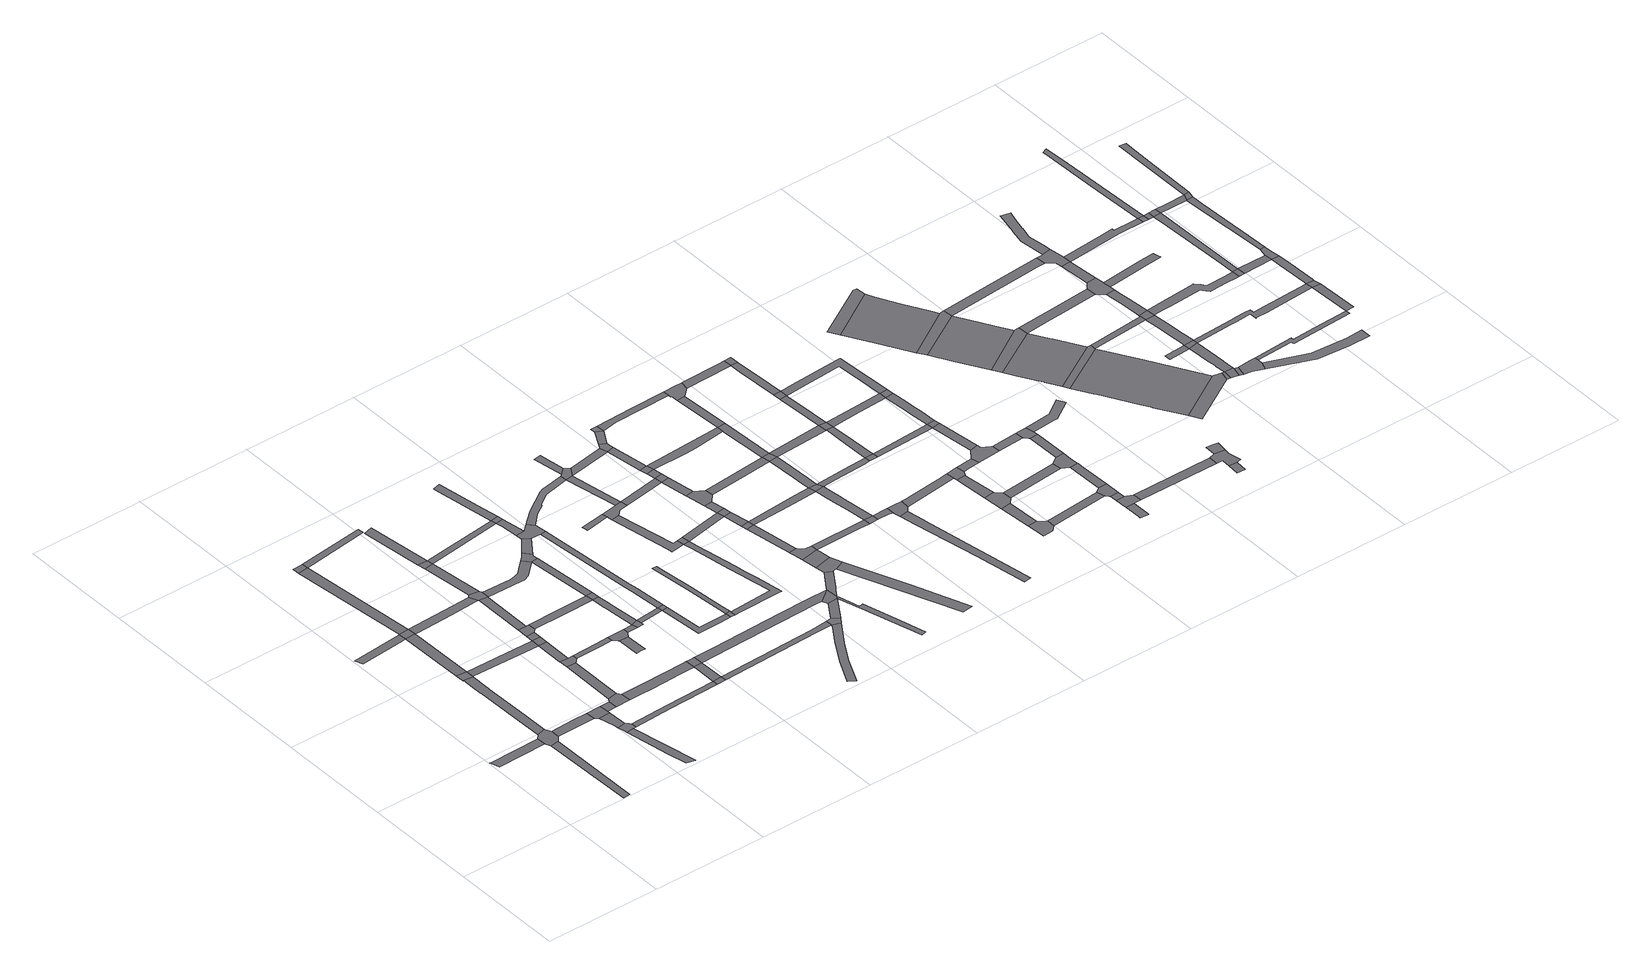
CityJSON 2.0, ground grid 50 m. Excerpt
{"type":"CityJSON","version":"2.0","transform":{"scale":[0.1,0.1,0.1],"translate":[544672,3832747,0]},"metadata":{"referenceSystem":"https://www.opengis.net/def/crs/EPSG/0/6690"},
"CityObjects":{
"road1":{"type":"Road","attributes":{"RoadStructureAttribute.sectionType":"1"},"geometry":[{"type":"MultiSurface","lod":"1","boundaries":[[[0,1,2,3,4]]]}]},
"road2":{"type":"Road","attributes":{"RoadStructureAttribute.sectionType":"1"},"geometry":[{"type":"MultiSurface","lod":"1","boundaries":[[[5,6,7,8]]]}]},
"road3":{"type":"Road","geometry":[{"type":"MultiSurface","lod":"1","boundaries":[[[9,10,11,12,0,4,6,5,13,14,15]]]}]},
"road4":{"type":"Road","attributes":{"RoadStructureAttribute.sectionType":"1"},"geometry":[{"type":"MultiSurface","lod":"1","boundaries":[[[16,17,18,19,20,21,11,10,22,23,24,25,26]]]}]},
"road5":{"type":"Road","attributes":{"RoadStructureAttribute.sectionType":"1"},"geometry":[{"type":"MultiSurface","lod":"1","boundaries":[[[27,28,29,30,31]]]}]},
"road6":{"type":"Road","attributes":{"RoadStructureAttribute.sectionType":"1"},"geometry":[{"type":"MultiSurface","lod":"1","boundaries":[[[32,33,15,14,34,35]]]}]},
"road7":{"type":"Road","geometry":[{"type":"MultiSurface","lod":"1","boundaries":[[[36,37,16,26,38,39]]]}]},
"road8":{"type":"Road","attributes":{"RoadStructureAttribute.sectionType":"1"},"geometry":[{"type":"MultiSurface","lod":"1","boundaries":[[[40,41,31,42,36,39]]]}]},
"road9":{"type":"Road","attributes":{"RoadStructureAttribute.sectionType":"1"},"geometry":[{"type":"MultiSurface","lod":"1","boundaries":[[[43,44,45,46,47,48,49]]]}]},
"road10":{"type":"Road","geometry":[{"type":"MultiSurface","lod":"1","boundaries":[[[50,51,52,53,54,45,44,55,56]]]}]},
"road11":{"type":"Road","attributes":{"RoadStructureAttribute.sectionType":"1"},"geometry":[{"type":"MultiSurface","lod":"1","boundaries":[[[57,58,59,60,53,52]]]}]},
"road12":{"type":"Road","geometry":[{"type":"MultiSurface","lod":"1","boundaries":[[[61,62,27,31,41]]]}]},
"road13":{"type":"Road","geometry":[{"type":"MultiSurface","lod":"1","boundaries":[[[63,32,35,59,58,64]]]}]},
"road14":{"type":"Road","attributes":{"RoadStructureAttribute.sectionType":"1"},"geometry":[{"type":"MultiSurface","lod":"1","boundaries":[[[65,66,62,61]]]}]},
"road15":{"type":"Road","attributes":{"RoadStructureAttribute.sectionType":"1"},"geometry":[{"type":"MultiSurface","lod":"1","boundaries":[[[67,63,64,68]]]}]},
"road16":{"type":"Road","attributes":{"RoadStructureAttribute.sectionType":"1"},"geometry":[{"type":"MultiSurface","lod":"1","boundaries":[[[69,39,38,70,71,72]]]}]},
"road17":{"type":"Road","geometry":[{"type":"MultiSurface","lod":"1","boundaries":[[[73,74,75,66,65]]]}]},
"road18":{"type":"Road","geometry":[{"type":"MultiSurface","lod":"1","boundaries":[[[76,77,67,68,78,79]]]}]},
"road19":{"type":"Road","attributes":{"RoadStructureAttribute.sectionType":"1"},"geometry":[{"type":"MultiSurface","lod":"1","boundaries":[[[80,81,77,76,82]]]}]},
"road20":{"type":"Road","attributes":{"RoadStructureAttribute.sectionType":"1"},"geometry":[{"type":"MultiSurface","lod":"1","boundaries":[[[83,84,61,41,85,86,87,88]]]}]},
"road21":{"type":"Road","geometry":[{"type":"MultiSurface","lod":"1","boundaries":[[[89,90,80,82,91,92,93,94]]]}]},
"road22":{"type":"Road","attributes":{"RoadStructureAttribute.sectionType":"1"},"geometry":[{"type":"MultiSurface","lod":"1","boundaries":[[[95,96,56,55,97,98]]]}]},
"road23":{"type":"Road","attributes":{"RoadStructureAttribute.sectionType":"1"},"geometry":[{"type":"MultiSurface","lod":"1","boundaries":[[[71,89,94,99,100]]]}]},
"road24":{"type":"Road","geometry":[{"type":"MultiSurface","lod":"1","boundaries":[[[72,71,100,101]]]}]},
"road25":{"type":"Road","attributes":{"RoadStructureAttribute.sectionType":"1"},"geometry":[{"type":"MultiSurface","lod":"1","boundaries":[[[102,72,101,103]]]}]},
"road26":{"type":"Road","geometry":[{"type":"MultiSurface","lod":"1","boundaries":[[[104,102,103,105,106,107]]]}]},
"road27":{"type":"Road","attributes":{"RoadStructureAttribute.sectionType":"1"},"geometry":[{"type":"MultiSurface","lod":"1","boundaries":[[[108,73,65,109,110]]]}]},
"road28":{"type":"Road","attributes":{"RoadStructureAttribute.sectionType":"1"},"geometry":[{"type":"MultiSurface","lod":"1","boundaries":[[[111,112,113,114,79,78,115,116,117,118,119,120]]]}]},
"road29":{"type":"Road","attributes":{"RoadStructureAttribute.sectionType":"1"},"geometry":[{"type":"MultiSurface","lod":"1","boundaries":[[[121,122,104,107,123,124]]]}]},
"road30":{"type":"Road","attributes":{"RoadStructureAttribute.sectionType":"1"},"geometry":[{"type":"MultiSurface","lod":"1","boundaries":[[[125,126,93,92,127,128]]]}]},
"road31":{"type":"Road","geometry":[{"type":"MultiSurface","lod":"1","boundaries":[[[129,83,88,121,124,130,131,132]]]}]},
"road32":{"type":"Road","attributes":{"RoadStructureAttribute.sectionType":"1"},"geometry":[{"type":"MultiSurface","lod":"1","boundaries":[[[133,134,129,132]]]}]},
"road33":{"type":"Road","geometry":[{"type":"MultiSurface","lod":"1","boundaries":[[[135,134,133,136]]]}]},
"road34":{"type":"Road","geometry":[{"type":"MultiSurface","lod":"1","boundaries":[[[137,138,139,140,141]]]}]},
"road35":{"type":"Road","attributes":{"RoadStructureAttribute.sectionType":"1"},"geometry":[{"type":"MultiSurface","lod":"1","boundaries":[[[142,143,144,145,135,136]]]}]},
"road36":{"type":"Road","geometry":[{"type":"MultiSurface","lod":"1","boundaries":[[[146,95,98,147]]]}]},
"road37":{"type":"Road","attributes":{"RoadStructureAttribute.sectionType":"1"},"geometry":[{"type":"MultiSurface","lod":"1","boundaries":[[[148,149,106,105,150,151]]]}]},
"road38":{"type":"Road","geometry":[{"type":"MultiSurface","lod":"1","boundaries":[[[152,125,128,153,141,140,154,155,156]]]}]},
"road39":{"type":"Road","attributes":{"RoadStructureAttribute.sectionType":"1"},"geometry":[{"type":"MultiSurface","lod":"1","boundaries":[[[157,158,120,159,95,146]]]}]},
"road40":{"type":"Road","geometry":[{"type":"MultiSurface","lod":"1","boundaries":[[[160,161,111,120,158,162]]]}]},
"road41":{"type":"Road","attributes":{"RoadStructureAttribute.sectionType":"1"},"geometry":[{"type":"MultiSurface","lod":"1","boundaries":[[[163,164,165,166,167,168,130,124,169,170,171,172]]]}]},
"road42":{"type":"Road","attributes":{"RoadStructureAttribute.sectionType":"1"},"geometry":[{"type":"MultiSurface","lod":"1","boundaries":[[[173,152,156,174]]]}]},
"road43":{"type":"Road","geometry":[{"type":"MultiSurface","lod":"1","boundaries":[[[175,173,174,176,177]]]}]},
"road44":{"type":"Road","attributes":{"RoadStructureAttribute.sectionType":"1"},"geometry":[{"type":"MultiSurface","lod":"1","boundaries":[[[178,179,180,151,181,182,173,175]]]}]},
"road45":{"type":"Road","attributes":{"RoadStructureAttribute.sectionType":"1"},"geometry":[{"type":"MultiSurface","lod":"1","boundaries":[[[183,184,136,133,185,186]]]}]},
"road46":{"type":"Road","geometry":[{"type":"MultiSurface","lod":"1","boundaries":[[[187,148,151,180]]]}]},
"road47":{"type":"Road","attributes":{"RoadStructureAttribute.sectionType":"1"},"geometry":[{"type":"MultiSurface","lod":"1","boundaries":[[[188,175,177,189]]]}]},
"road48":{"type":"Road","attributes":{"RoadStructureAttribute.sectionType":"1"},"geometry":[{"type":"MultiSurface","lod":"1","boundaries":[[[190,172,191,148,187]]]}]},
"road49":{"type":"Road","geometry":[{"type":"MultiSurface","lod":"1","boundaries":[[[192,193,163,172,190,194,195]]]}]},
"road50":{"type":"Road","geometry":[{"type":"MultiSurface","lod":"1","boundaries":[[[196,188,189,197]]]}]},
"road51":{"type":"Road","attributes":{"RoadStructureAttribute.sectionType":"1"},"geometry":[{"type":"MultiSurface","lod":"1","boundaries":[[[198,199,146,147,200,201]]]}]},
"road52":{"type":"Road","attributes":{"RoadStructureAttribute.sectionType":"1"},"geometry":[{"type":"MultiSurface","lod":"1","boundaries":[[[202,203,192,195,204,205]]]}]},
"road53":{"type":"Road","attributes":{"RoadStructureAttribute.sectionType":"1"},"geometry":[{"type":"MultiSurface","lod":"1","boundaries":[[[206,207,208,197,189,209,210,211,212,213,214]]]}]},
"road54":{"type":"Road","attributes":{"RoadStructureAttribute.sectionType":"1"},"geometry":[{"type":"MultiSurface","lod":"1","boundaries":[[[215,216,217,218,219,220,188,196]]]}]},
"road55":{"type":"Road","attributes":{"RoadStructureAttribute.sectionType":"1"},"geometry":[{"type":"MultiSurface","lod":"1","boundaries":[[[221,222,186,223,224,225]]]}]},
"road56":{"type":"Road","geometry":[{"type":"MultiSurface","lod":"1","boundaries":[[[226,183,186,222]]]}]},
"road57":{"type":"Road","geometry":[{"type":"MultiSurface","lod":"1","boundaries":[[[227,225,224,202,205,228,229,218,217,230]]]}]},
"road58":{"type":"Road","geometry":[{"type":"MultiSurface","lod":"1","boundaries":[[[231,214,213,232,233]]]}]},
"road59":{"type":"Road","attributes":{"RoadStructureAttribute.sectionType":"1"},"geometry":[{"type":"MultiSurface","lod":"1","boundaries":[[[234,235,236,237,160,162,238,239,240]]]}]},
"road60":{"type":"Road","attributes":{"RoadStructureAttribute.sectionType":"1"},"geometry":[{"type":"MultiSurface","lod":"1","boundaries":[[[241,242,243,244,183,226]]]}]},
"road61":{"type":"Road","attributes":{"RoadStructureAttribute.sectionType":"1"},"geometry":[{"type":"MultiSurface","lod":"1","boundaries":[[[245,246,247,248,249,250,251,252,253,214,231]]]}]},
"road62":{"type":"Road","attributes":{"RoadStructureAttribute.sectionType":"1"},"geometry":[{"type":"MultiSurface","lod":"1","boundaries":[[[201,254,255,256,257,258,259,260,261,262,263]]]}]},
"road63":{"type":"Road","attributes":{"RoadStructureAttribute.sectionType":"1"},"geometry":[{"type":"MultiSurface","lod":"1","boundaries":[[[264,265,266,267,268,269,270,271,272,273,274,275,276,277,278,233,232]]]}]},
"road64":{"type":"Road","geometry":[{"type":"MultiSurface","lod":"1","boundaries":[[[279,280,281,282,283]]]}]},
"road65":{"type":"Road","attributes":{"RoadStructureAttribute.sectionType":"1"},"geometry":[{"type":"MultiSurface","lod":"1","boundaries":[[[284,285,286,287,288,289,227,230,290,291,292,293,294,295,296,297,298,299]]]}]},
"road66":{"type":"Road","geometry":[{"type":"MultiSurface","lod":"1","boundaries":[[[300,198,201,263,301]]]}]},
"road67":{"type":"Road","attributes":{"RoadStructureAttribute.sectionType":"1"},"geometry":[{"type":"MultiSurface","lod":"1","boundaries":[[[302,303,304,305,306,307,308,309,273,310]]]}]},
"road68":{"type":"Road","attributes":{"RoadStructureAttribute.sectionType":"1"},"geometry":[{"type":"MultiSurface","lod":"1","boundaries":[[[311,312,300,301]]]}]},
"road69":{"type":"Road","geometry":[{"type":"MultiSurface","lod":"1","boundaries":[[[313,310,273,272]]]}]},
"road70":{"type":"Road","geometry":[{"type":"MultiSurface","lod":"1","boundaries":[[[314,315,279,283,305,304,316,317]]]}]},
"road71":{"type":"Road","geometry":[{"type":"MultiSurface","lod":"1","boundaries":[[[234,240,318,319,312,311,320,321]]]}]},
"road72":{"type":"Road","attributes":{"RoadStructureAttribute.sectionType":"1"},"geometry":[{"type":"MultiSurface","lod":"1","boundaries":[[[322,323,324,325,326,321,320,327,328,329]]]}]},
"road73":{"type":"Road","attributes":{"RoadStructureAttribute.sectionType":"1"},"geometry":[{"type":"MultiSurface","lod":"1","boundaries":[[[330,299,315,314]]]}]},
"road74":{"type":"Road","geometry":[{"type":"MultiSurface","lod":"1","boundaries":[[[331,332,333,334,335,284,299,330,336]]]}]},
"road75":{"type":"Road","attributes":{"RoadStructureAttribute.sectionType":"1"},"geometry":[{"type":"MultiSurface","lod":"1","boundaries":[[[337,338,339,234,321,340,341,342]]]}]},
"road76":{"type":"Road","attributes":{"RoadStructureAttribute.sectionType":"1"},"geometry":[{"type":"MultiSurface","lod":"1","boundaries":[[[343,344,334,333]]]}]},
"road77":{"type":"Road","attributes":{"RoadStructureAttribute.sectionType":"1"},"geometry":[{"type":"MultiSurface","lod":"1","boundaries":[[[345,313,272,346]]]}]},
"road78":{"type":"Road","attributes":{"RoadStructureAttribute.sectionType":"1"},"geometry":[{"type":"MultiSurface","lod":"1","boundaries":[[[347,314,317,348]]]}]},
"road79":{"type":"Road","geometry":[{"type":"MultiSurface","lod":"1","boundaries":[[[349,350,351,337,342,352,353,354]]]}]},
"road80":{"type":"Road","attributes":{"RoadStructureAttribute.sectionType":"1"},"geometry":[{"type":"MultiSurface","lod":"1","boundaries":[[[355,356,357,358,350,349]]]}]},
"road81":{"type":"Road","attributes":{"RoadStructureAttribute.sectionType":"1"},"geometry":[{"type":"MultiSurface","lod":"1","boundaries":[[[359,360,361,362,363]]]}]},
"road82":{"type":"Road","geometry":[{"type":"MultiSurface","lod":"1","boundaries":[[[364,365,366,363,362,367,368,358,357,369]]]}]},
"road83":{"type":"Road","attributes":{"RoadStructureAttribute.sectionType":"1"},"geometry":[{"type":"MultiSurface","lod":"1","boundaries":[[[370,336,330,371]]]}]},
"road84":{"type":"Road","geometry":[{"type":"MultiSurface","lod":"1","boundaries":[[[372,373,361,360]]]}]},
"road85":{"type":"Road","attributes":{"RoadStructureAttribute.sectionType":"1"},"geometry":[{"type":"MultiSurface","lod":"1","boundaries":[[[374,375,346,373,372]]]}]},
"road86":{"type":"Road","geometry":[{"type":"MultiSurface","lod":"1","boundaries":[[[376,345,346,375]]]}]},
"road87":{"type":"Road","attributes":{"RoadStructureAttribute.sectionType":"1"},"geometry":[{"type":"MultiSurface","lod":"1","boundaries":[[[377,354,353,378,379]]]}]},
"road88":{"type":"Road","attributes":{"RoadStructureAttribute.sectionType":"1"},"geometry":[{"type":"MultiSurface","lod":"1","boundaries":[[[380,381,345,376]]]}]},
"road89":{"type":"Road","geometry":[{"type":"MultiSurface","lod":"1","boundaries":[[[382,383,384,381,380,385,386]]]}]},
"road90":{"type":"Road","attributes":{"RoadStructureAttribute.sectionType":"1"},"geometry":[{"type":"MultiSurface","lod":"1","boundaries":[[[387,348,384,383]]]}]},
"road91":{"type":"Road","geometry":[{"type":"MultiSurface","lod":"1","boundaries":[[[388,347,348,387]]]}]},
"road92":{"type":"Road","attributes":{"RoadStructureAttribute.sectionType":"1"},"geometry":[{"type":"MultiSurface","lod":"1","boundaries":[[[389,390,391,347,388]]]}]},
"road93":{"type":"Road","geometry":[{"type":"MultiSurface","lod":"1","boundaries":[[[392,393,391,390]]]}]},
"road94":{"type":"Road","attributes":{"RoadStructureAttribute.sectionType":"1"},"geometry":[{"type":"MultiSurface","lod":"1","boundaries":[[[394,395,371,393,392]]]}]},
"road95":{"type":"Road","geometry":[{"type":"MultiSurface","lod":"1","boundaries":[[[396,397,398,370,371,395,399]]]}]},
"road96":{"type":"Road","attributes":{"RoadStructureAttribute.sectionType":"1"},"geometry":[{"type":"MultiSurface","lod":"1","boundaries":[[[400,396,399,401]]]}]},
"road97":{"type":"Road","attributes":{"RoadStructureAttribute.sectionType":"1"},"geometry":[{"type":"MultiSurface","lod":"1","boundaries":[[[369,357,402,403,404]]]}]},
"road98":{"type":"Road","geometry":[{"type":"MultiSurface","lod":"1","boundaries":[[[405,400,401,406]]]}]},
"road99":{"type":"Road","attributes":{"RoadStructureAttribute.sectionType":"1"},"geometry":[{"type":"MultiSurface","lod":"1","boundaries":[[[407,408,372,360,409,410,411]]]}]},
"road100":{"type":"Road","attributes":{"RoadStructureAttribute.sectionType":"1"},"geometry":[{"type":"MultiSurface","lod":"1","boundaries":[[[412,386,385,413,414]]]}]},
"road101":{"type":"Road","attributes":{"RoadStructureAttribute.sectionType":"1"},"geometry":[{"type":"MultiSurface","lod":"1","boundaries":[[[415,392,390,416,417,418]]]}]},
"road102":{"type":"Road","geometry":[{"type":"MultiSurface","lod":"1","boundaries":[[[404,403,419,420]]]}]},
"road103":{"type":"Road","attributes":{"RoadStructureAttribute.sectionType":"1"},"geometry":[{"type":"MultiSurface","lod":"1","boundaries":[[[421,422,423,424,425,426,411,427,428,429,430,404,420]]]}]},
"road104":{"type":"Road","geometry":[{"type":"MultiSurface","lod":"1","boundaries":[[[407,411,426,431]]]}]},
"road105":{"type":"Road","attributes":{"RoadStructureAttribute.sectionType":"1"},"geometry":[{"type":"MultiSurface","lod":"1","boundaries":[[[432,433,406,401,434,435]]]}]},
"road106":{"type":"Road","attributes":{"RoadStructureAttribute.sectionType":"1"},"geometry":[{"type":"MultiSurface","lod":"1","boundaries":[[[436,420,419,437,438]]]}]},
"road107":{"type":"Road","attributes":{"RoadStructureAttribute.sectionType":"1"},"geometry":[{"type":"MultiSurface","lod":"1","boundaries":[[[439,440,441,442,443,444,445,446]]]}]},
"road108":{"type":"Road","attributes":{"RoadStructureAttribute.sectionType":"1"},"geometry":[{"type":"MultiSurface","lod":"1","boundaries":[[[447,448,449,414,450,451,407,431]]]}]},
"road109":{"type":"Road","geometry":[{"type":"MultiSurface","lod":"1","boundaries":[[[452,412,414,449]]]}]},
"road110":{"type":"Road","geometry":[{"type":"MultiSurface","lod":"1","boundaries":[[[453,454,436,438,442,441,455]]]}]},
"road111":{"type":"Road","geometry":[{"type":"MultiSurface","lod":"1","boundaries":[[[456,415,418,412,452]]]}]},
"road112":{"type":"Road","attributes":{"RoadStructureAttribute.sectionType":"1"},"geometry":[{"type":"MultiSurface","lod":"1","boundaries":[[[457,458,431,426,459,460,461]]]}]},
"road113":{"type":"Road","attributes":{"RoadStructureAttribute.sectionType":"1"},"geometry":[{"type":"MultiSurface","lod":"1","boundaries":[[[462,463,415,456]]]}]},
"road114":{"type":"Road","attributes":{"RoadStructureAttribute.sectionType":"1"},"geometry":[{"type":"MultiSurface","lod":"1","boundaries":[[[464,465,452,449,466]]]}]},
"road115":{"type":"Road","geometry":[{"type":"MultiSurface","lod":"1","boundaries":[[[467,468,432,435,469,470,463,462,471]]]}]},
"road116":{"type":"Road","attributes":{"RoadStructureAttribute.sectionType":"1"},"geometry":[{"type":"MultiSurface","lod":"1","boundaries":[[[472,473,474,475,476,453,455,477,478,479,480]]]}]},
"road117":{"type":"Road","geometry":[{"type":"MultiSurface","lod":"1","boundaries":[[[457,461,481,482]]]}]},
"road118":{"type":"Road","geometry":[{"type":"MultiSurface","lod":"1","boundaries":[[[483,484,485,486,487,488,489,490]]]}]},
"road119":{"type":"Road","attributes":{"RoadStructureAttribute.sectionType":"1"},"geometry":[{"type":"MultiSurface","lod":"1","boundaries":[[[491,492,485,484]]]}]},
"road120":{"type":"Road","attributes":{"RoadStructureAttribute.sectionType":"1"},"geometry":[{"type":"MultiSurface","lod":"1","boundaries":[[[493,494,495,496,497,498,457,482]]]}]},
"road121":{"type":"Road","geometry":[{"type":"MultiSurface","lod":"1","boundaries":[[[499,500,492,491,501,502]]]}]},
"road122":{"type":"Road","geometry":[{"type":"MultiSurface","lod":"1","boundaries":[[[464,466,496,495,503]]]}]},
"road123":{"type":"Road","attributes":{"RoadStructureAttribute.sectionType":"1"},"geometry":[{"type":"MultiSurface","lod":"1","boundaries":[[[504,505,506,507,500,499]]]}]},
"road124":{"type":"Road","attributes":{"RoadStructureAttribute.sectionType":"1"},"geometry":[{"type":"MultiSurface","lod":"1","boundaries":[[[508,509,510,467,471,511,512]]]}]},
"road125":{"type":"Road","attributes":{"RoadStructureAttribute.sectionType":"1"},"geometry":[{"type":"MultiSurface","lod":"1","boundaries":[[[513,514,515,516,464,503]]]}]},
"road126":{"type":"Road","geometry":[{"type":"MultiSurface","lod":"1","boundaries":[[[517,472,480,506,505,518,519]]]}]},
"road127":{"type":"Road","geometry":[{"type":"MultiSurface","lod":"1","boundaries":[[[520,521,515,514]]]}]},
"road128":{"type":"Road","attributes":{"RoadStructureAttribute.sectionType":"1"},"geometry":[{"type":"MultiSurface","lod":"1","boundaries":[[[522,482,481,523]]]}]},
"road129":{"type":"Road","attributes":{"RoadStructureAttribute.sectionType":"1"},"geometry":[{"type":"MultiSurface","lod":"1","boundaries":[[[524,525,512,526,521,520]]]}]},
"road130":{"type":"Road","attributes":{"RoadStructureAttribute.sectionType":"1"},"geometry":[{"type":"MultiSurface","lod":"1","boundaries":[[[527,517,519,528,529]]]}]},
"road131":{"type":"Road","attributes":{"RoadStructureAttribute.sectionType":"1"},"geometry":[{"type":"MultiSurface","lod":"1","boundaries":[[[530,490,489,531]]]}]},
"road132":{"type":"Road","geometry":[{"type":"MultiSurface","lod":"1","boundaries":[[[532,508,512,525]]]}]},
"road133":{"type":"Road","attributes":{"RoadStructureAttribute.sectionType":"1"},"geometry":[{"type":"MultiSurface","lod":"1","boundaries":[[[533,534,535,503,495,536,537]]]}]},
"road134":{"type":"Road","attributes":{"RoadStructureAttribute.sectionType":"1"},"geometry":[{"type":"MultiSurface","lod":"1","boundaries":[[[538,502,501,539]]]}]},
"road135":{"type":"Road","geometry":[{"type":"MultiSurface","lod":"1","boundaries":[[[540,541,542,543,544,527,529,545,546]]]}]},
"road136":{"type":"Road","attributes":{"RoadStructureAttribute.sectionType":"1"},"geometry":[{"type":"MultiSurface","lod":"1","boundaries":[[[547,548,549,550,551,552,553,554,520,514,555,556,557,558,559,560,533,561]]]}]},
"road137":{"type":"Road","attributes":{"RoadStructureAttribute.sectionType":"1"},"geometry":[{"type":"MultiSurface","lod":"1","boundaries":[[[562,523,563,543,542]]]}]},
"road138":{"type":"Road","attributes":{"RoadStructureAttribute.sectionType":"1"},"geometry":[{"type":"MultiSurface","lod":"1","boundaries":[[[564,565,566,567,568,569]]]}]},
"road139":{"type":"Road","geometry":[{"type":"MultiSurface","lod":"1","boundaries":[[[570,522,523,562]]]}]},
"road140":{"type":"Road","attributes":{"RoadStructureAttribute.sectionType":"1"},"geometry":[{"type":"MultiSurface","lod":"1","boundaries":[[[571,572,573,574,575]]]}]},
"road141":{"type":"Road","geometry":[{"type":"MultiSurface","lod":"1","boundaries":[[[576,577,578,579,530,531,580,581,572,571]]]}]},
"road142":{"type":"Road","geometry":[{"type":"MultiSurface","lod":"1","boundaries":[[[575,574,566,565,582,583,584]]]}]},
"road143":{"type":"Road","attributes":{"RoadStructureAttribute.sectionType":"1"},"geometry":[{"type":"MultiSurface","lod":"1","boundaries":[[[585,586,587,588,537,589,590,591,522,570]]]}]},
"road144":{"type":"Road","geometry":[{"type":"MultiSurface","lod":"1","boundaries":[[[561,533,537,588]]]}]},
"road145":{"type":"Road","attributes":{"RoadStructureAttribute.sectionType":"1"},"geometry":[{"type":"MultiSurface","lod":"1","boundaries":[[[592,593,594,595,596,577,576]]]}]},
"road146":{"type":"Road","attributes":{"RoadStructureAttribute.sectionType":"1"},"geometry":[{"type":"MultiSurface","lod":"1","boundaries":[[[597,598,546,545,599]]]}]},
"road147":{"type":"Road","geometry":[{"type":"MultiSurface","lod":"1","boundaries":[[[600,601,602,538,539,595,594]]]}]},
"road148":{"type":"Road","attributes":{"RoadStructureAttribute.sectionType":"1"},"geometry":[{"type":"MultiSurface","lod":"1","boundaries":[[[603,604,605,602,601]]]}]},
"road149":{"type":"Road","geometry":[{"type":"MultiSurface","lod":"1","boundaries":[[[606,597,599,607,608,605,604,609]]]}]},
"road150":{"type":"Road","attributes":{"RoadStructureAttribute.sectionType":"1"},"geometry":[{"type":"MultiSurface","lod":"1","boundaries":[[[584,583,610,611]]]}]},
"road151":{"type":"Road","geometry":[{"type":"MultiSurface","lod":"1","boundaries":[[[612,613,614,615,616,617,618,619,620,606,609]]]}]},
"road152":{"type":"Road","geometry":[{"type":"MultiSurface","lod":"1","boundaries":[[[621,622,623,624,625]]]}]},
"road153":{"type":"Road","attributes":{"function":"3","RoadStructureAttribute.sectionType":"1"},"geometry":[{"type":"MultiSurface","lod":"1","boundaries":[[[626,627,628,629,625,624,630,631,632]]]}]},
"road154":{"type":"Road","attributes":{"RoadStructureAttribute.sectionType":"1"},"geometry":[{"type":"MultiSurface","lod":"1","boundaries":[[[633,634,635,636,637]]]}]},
"road155":{"type":"Road","attributes":{"RoadStructureAttribute.sectionType":"1"},"geometry":[{"type":"MultiSurface","lod":"1","boundaries":[[[638,611,610,639,640,633,637,641,642,643]]]}]},
"road156":{"type":"Road","geometry":[{"type":"MultiSurface","lod":"1","boundaries":[[[644,632,631,645,646]]]}]},
"road157":{"type":"Road","geometry":[{"type":"MultiSurface","lod":"1","boundaries":[[[647,648,649,638,643]]]}]},
"road158":{"type":"Road","attributes":{"function":"3","RoadStructureAttribute.sectionType":"1"},"geometry":[{"type":"MultiSurface","lod":"1","boundaries":[[[650,651,646,645,652,653,654]]]}]},
"road159":{"type":"Road","geometry":[{"type":"MultiSurface","lod":"1","boundaries":[[[655,654,653,656,657]]]}]},
"road160":{"type":"Road","attributes":{"function":"3","RoadStructureAttribute.sectionType":"1"},"geometry":[{"type":"MultiSurface","lod":"1","boundaries":[[[658,659,657,656,660,661,662,663,664,665]]]}]},
"road161":{"type":"Road","geometry":[{"type":"MultiSurface","lod":"1","boundaries":[[[666,665,664,667,668]]]}]},
"road162":{"type":"Road","attributes":{"function":"3","RoadStructureAttribute.sectionType":"1"},"geometry":[{"type":"MultiSurface","lod":"1","boundaries":[[[669,668,667,670,671,672,673,674,675,676]]]}]},
"road163":{"type":"Road","geometry":[{"type":"MultiSurface","lod":"1","boundaries":[[[676,675,677,678,679]]]}]},
"road164":{"type":"Road","attributes":{"RoadStructureAttribute.sectionType":"1"},"geometry":[{"type":"MultiSurface","lod":"1","boundaries":[[[680,681,644,646,682,683,684]]]}]},
"road165":{"type":"Road","attributes":{"RoadStructureAttribute.sectionType":"1"},"geometry":[{"type":"MultiSurface","lod":"1","boundaries":[[[685,686,655,657,687,688,689,690]]]}]},
"road166":{"type":"Road","attributes":{"RoadStructureAttribute.sectionType":"1"},"geometry":[{"type":"MultiSurface","lod":"1","boundaries":[[[691,666,668,692,693]]]}]},
"road167":{"type":"Road","attributes":{"RoadStructureAttribute.sectionType":"1"},"geometry":[{"type":"MultiSurface","lod":"1","boundaries":[[[679,678,694,695]]]}]},
"road168":{"type":"Road","geometry":[{"type":"MultiSurface","lod":"1","boundaries":[[[696,697,698,699,700]]]}]},
"road169":{"type":"Road","geometry":[{"type":"MultiSurface","lod":"1","boundaries":[[[695,694,701,702,703,704]]]}]},
"road170":{"type":"Road","attributes":{"RoadStructureAttribute.sectionType":"1"},"geometry":[{"type":"MultiSurface","lod":"1","boundaries":[[[703,702,705,706]]]}]},
"road171":{"type":"Road","attributes":{"RoadStructureAttribute.sectionType":"1"},"geometry":[{"type":"MultiSurface","lod":"1","boundaries":[[[707,708,709,710,700,711,712,713,714,695,704]]]}]},
"road172":{"type":"Road","geometry":[{"type":"MultiSurface","lod":"1","boundaries":[[[715,696,700,710]]]}]},
"road173":{"type":"Road","geometry":[{"type":"MultiSurface","lod":"1","boundaries":[[[716,717,706,705,718,719,720,721,722]]]}]},
"road174":{"type":"Road","attributes":{"RoadStructureAttribute.sectionType":"1"},"geometry":[{"type":"MultiSurface","lod":"1","boundaries":[[[723,724,725,726,727,693,728,729,730,696,715]]]}]},
"road175":{"type":"Road","geometry":[{"type":"MultiSurface","lod":"1","boundaries":[[[731,732,691,693,727]]]}]},
"road176":{"type":"Road","attributes":{"RoadStructureAttribute.sectionType":"1"},"geometry":[{"type":"MultiSurface","lod":"1","boundaries":[[[733,734,735,736,737,738,739,740,732,731]]]}]},
"road177":{"type":"Road","geometry":[{"type":"MultiSurface","lod":"1","boundaries":[[[741,742,743,685,690,744,736,735,745,746]]]}]},
"road178":{"type":"Road","attributes":{"RoadStructureAttribute.sectionType":"1"},"geometry":[{"type":"MultiSurface","lod":"1","boundaries":[[[747,748,743,742]]]}]},
"road179":{"type":"Road","geometry":[{"type":"MultiSurface","lod":"1","boundaries":[[[749,750,751,680,684,752,748,747,753]]]}]},
"road180":{"type":"Road","attributes":{"RoadStructureAttribute.sectionType":"1"},"geometry":[{"type":"MultiSurface","lod":"1","boundaries":[[[754,755,756,757,758,759,760,761,762,750,749,763,764,765,766,767,768,769,770]]]}]},
"road181":{"type":"Road","attributes":{"RoadStructureAttribute.sectionType":"1"},"geometry":[{"type":"MultiSurface","lod":"1","boundaries":[[[771,772,721,720,773,774,775,776]]]}]},
"road182":{"type":"Road","attributes":{"RoadStructureAttribute.sectionType":"1"},"geometry":[{"type":"MultiSurface","lod":"1","boundaries":[[[777,778,779,780,781,782,783,746,745]]]}]},
"road183":{"type":"Road","attributes":{"RoadStructureAttribute.sectionType":"1"},"geometry":[{"type":"MultiSurface","lod":"1","boundaries":[[[784,785,786,787,788,789,790,731,727,791,792,793,794,795,796,797,798,799,800,801,802]]]}]},
"road184":{"type":"Road","attributes":{"RoadStructureAttribute.sectionType":"1"},"geometry":[{"type":"MultiSurface","lod":"1","boundaries":[[[803,804,805,716,722,806,807,808,809,810]]]}]},
"road185":{"type":"Road","attributes":{"RoadStructureAttribute.sectionType":"1"},"geometry":[{"type":"MultiSurface","lod":"1","boundaries":[[[811,812,813,814,815,816,715,710,817,818,819,820,821,822,823,824,825]]]}]},
"road186":{"type":"Road","attributes":{"RoadStructureAttribute.sectionType":"1"},"geometry":[{"type":"MultiSurface","lod":"1","boundaries":[[[826,827,828,829,830,753,747,831,832,833,834]]]}]},
"road187":{"type":"Road","geometry":[{"type":"MultiSurface","lod":"1","boundaries":[[[835,802,801,836]]]}]},
"road188":{"type":"Road","attributes":{"RoadStructureAttribute.sectionType":"1"},"geometry":[{"type":"MultiSurface","lod":"1","boundaries":[[[837,838,839,840,841,842,843,844,802,835]]]}]},
"road189":{"type":"Road","geometry":[{"type":"MultiSurface","lod":"1","boundaries":[[[845,834,833,846]]]}]},
"road190":{"type":"Road","attributes":{"RoadStructureAttribute.sectionType":"1"},"geometry":[{"type":"MultiSurface","lod":"1","boundaries":[[[824,810,847,848]]]}]},
"road191":{"type":"Road","attributes":{"RoadStructureAttribute.sectionType":"1"},"geometry":[{"type":"MultiSurface","lod":"1","boundaries":[[[849,850,835,836,851]]]}]},
"road192":{"type":"Road","attributes":{"RoadStructureAttribute.sectionType":"1"},"geometry":[{"type":"MultiSurface","lod":"1","boundaries":[[[852,845,846,841]]]}]},
"road193":{"type":"Road","geometry":[{"type":"MultiSurface","lod":"1","boundaries":[[[825,824,848,853]]]}]},
"road194":{"type":"Road","geometry":[{"type":"MultiSurface","lod":"1","boundaries":[[[854,852,841,840]]]}]},
"road195":{"type":"Road","attributes":{"RoadStructureAttribute.sectionType":"1"},"geometry":[{"type":"MultiSurface","lod":"1","boundaries":[[[851,855,856,825,853,857,858,859]]]}]},
"road196":{"type":"Road","attributes":{"RoadStructureAttribute.sectionType":"1"},"geometry":[{"type":"MultiSurface","lod":"1","boundaries":[[[860,861,862,863,864,865,834,845]]]}]},
"road197":{"type":"Road","geometry":[{"type":"MultiSurface","lod":"1","boundaries":[[[866,867,849,851,859,868]]]}]},
"road198":{"type":"Road","attributes":{"RoadStructureAttribute.sectionType":"1"},"geometry":[{"type":"MultiSurface","lod":"1","boundaries":[[[869,870,854,840,871,872]]]}]},
"road199":{"type":"Road","attributes":{"RoadStructureAttribute.sectionType":"1"},"geometry":[{"type":"MultiSurface","lod":"1","boundaries":[[[873,874,875,876,872,877,878,879,867,866]]]}]},
"road200":{"type":"Road","geometry":[{"type":"MultiSurface","lod":"1","boundaries":[[[880,869,872,876]]]}]},
"road201":{"type":"Road","attributes":{"RoadStructureAttribute.sectionType":"1"},"geometry":[{"type":"MultiSurface","lod":"1","boundaries":[[[881,882,883,869,880,884,885,886]]]}]}
},
"vertices":[
[233,478,0],[13,473,0],[5,473,0],[20,433,0],[233,438,0],
[280,418,0],[245,413,0],[254,5,0],[284,6,0],
[293,495,0],[287,506,0],[249,495,0],[249,494,0],[282,420,0],[300,441,0],[302,481,0],
[243,920,0],[243,867,0],[244,825,0],[244,823,0],[248,600,0],[249,498,0],[286,620,0],[284,824,0],[284,825,0],[284,832,0],[283,915,0],
[233,1281,0],[9,1261,0],[21,1226,0],[221,1246,0],[235,1247,0],
[469,485,0],[405,484,0],[400,443,0],[470,445,0],
[240,960,0],[241,920,0],[283,918,0],[283,953,0],
[282,1247,0],[282,1249,0],[235,1244,0],
[600,18,0],[544,308,0],[511,303,0],[525,223,0],[546,106,0],[563,24,0],[600,15,0],
[549,341,0],[542,348,0],[538,351,0],[503,344,0],[509,315,0],[557,309,0],[556,333,0],
[538,370,0],[535,434,0],[485,433,0],[499,365,0],
[279,1285,0],[236,1281,0],
[534,487,0],[535,446,0],
[227,1805,0],[182,1800,0],
[575,488,0],[576,447,0],
[469,950,0],[464,914,0],[588,911,0],[588,949,0],
[225,1833,0],[216,1832,0],[179,1830,0],
[627,510,0],[585,502,0],[641,449,0],[640,494,0],
[587,747,0],[585,552,0],[628,747,0],
[571,1298,0],[453,1293,0],[294,1249,0],[457,1256,0],[573,1262,0],[588,1262,0],
[587,788,0],[587,786,0],[635,753,0],[647,764,0],[646,787,0],[624,786,0],
[948,347,0],[730,339,0],[725,315,0],[949,323,0],
[624,809,0],[625,911,0],
[625,948,0],
[588,983,0],[625,983,0],
[588,1032,0],[639,999,0],[638,1032,0],[625,1031,0],
[516,1870,0],[228,1805,0],[518,1843,0],
[946,501,0],[930,500,0],[748,496,0],[643,494,0],[688,450,0],[746,451,0],[848,454,0],[869,455,0],[946,457,0],[947,457,0],
[590,1262,0],[590,1259,0],[627,1255,0],[629,1255,0],
[814,793,0],[766,791,0],[765,767,0],[815,769,0],
[582,1311,0],[629,1292,0],[627,1295,0],[624,1302,0],
[595,1537,0],[556,1532,0],
[551,1568,0],[592,1565,0],
[837,653,0],[857,654,0],[877,654,0],[875,749,0],[835,749,0],
[591,1571,0],[591,1573,0],[558,1847,0],[519,1837,0],
[988,348,0],[989,324,0],
[910,1036,0],[778,1034,0],[777,1000,0],[913,1002,0],
[890,795,0],[832,751,0],[879,755,0],[883,761,0],[891,771,0],
[985,439,0],[985,459,0],[948,433,0],
[984,501,0],[967,501,0],[985,460,0],
[856,1350,0],[840,1335,0],[801,1297,0],[795,1296,0],[781,1292,0],[759,1287,0],[781,1252,0],[797,1252,0],[822,1264,0],[884,1320,0],
[932,796,0],[939,772,0],
[961,807,0],[964,773,0],[963,784,0],
[950,928,0],[948,952,0],[943,1004,0],[918,942,0],[920,923,0],
[924,1606,0],[601,1566,0],[604,1538,0],[930,1582,0],
[940,1039,0],
[1069,817,0],[1071,794,0],
[914,1323,0],[884,1312,0],
[889,1385,0],[875,1368,0],[912,1347,0],[916,1353,0],
[1095,819,0],[1097,797,0],
[1495,370,0],[1421,362,0],[1421,339,0],[1498,340,0],
[943,1453,0],[943,1450,0],[933,1377,0],[972,1431,0],
[1168,632,0],[1126,631,0],[1112,631,0],[1088,603,0],[1106,604,0],[1117,604,0],[1192,606,0],[1241,607,0],[1240,633,0],
[1083,954,0],[1079,995,0],[1039,1431,0],[1013,1429,0],[1053,986,0],[1057,949,0],
[980,1485,0],[964,1587,0],[935,1554,0],[941,1480,0],[981,1483,0],
[960,1612,0],
[1011,1509,0],[973,1433,0],[1013,1430,0],[1034,1483,0],
[1260,638,0],[1261,607,0],[1260,633,0],
[1615,516,0],[1524,515,0],[1392,512,0],[1079,503,0],[1119,463,0],[1527,473,0],[1557,473,0],
[944,1710,0],[915,1894,0],[882,1886,0],[883,1880,0],
[1256,681,0],[1241,835,0],[1225,981,0],[1222,1015,0],[1212,1015,0],[1202,1014,0],[1206,978,0],[1221,835,0],[1237,670,0],
[1489,325,0],[1445,258,0],[1381,150,0],[1331,48,0],[1327,40,0],[1356,20,0],[1362,33,0],[1410,133,0],[1465,226,0],[1533,328,0],
[1283,608,0],[1481,612,0],[1483,612,0],[1483,614,0],[1463,733,0],[1454,790,0],[1446,837,0],[1415,1018,0],[1409,1057,0],[1381,1056,0],[1389,1013,0],[1418,837,0],[1429,777,0],[1439,721,0],[1453,642,0],
[1265,1383,0],[1158,1367,0],[1160,1353,0],[1162,1339,0],[1268,1358,0],
[1290,1656,0],[1187,1636,0],[1181,1633,0],[1173,1629,0],[1073,1563,0],[1022,1519,0],[1033,1485,0],[1043,1495,0],[1079,1529,0],[1090,1537,0],[1128,1563,0],[1127,1566,0],[1169,1596,0],[1175,1600,0],[1186,1604,0],[1292,1627,0],
[1519,373,0],[1549,353,0],
[1356,1084,0],[1356,1085,0],[1308,1341,0],[1272,1334,0],[1310,1113,0],[1317,1072,0],[1321,1046,0],[1329,1047,0],[1376,1087,0],
[1612,451,0],[1569,449,0],
[1403,1092,0],
[1363,1399,0],[1335,1393,0],[1328,1361,0],[1368,1367,0],
[1567,455,0],[1568,452,0],[1613,452,0],[1620,463,0],
[1708,204,0],[1664,367,0],[1647,363,0],[1623,454,0],[1622,455,0],[1643,344,0],[1715,85,0],[1738,92,0],
[1323,1631,0],
[1345,1672,0],[1330,1686,0],[1327,1688,0],[1300,1662,0],[1295,1659,0],[1348,1670,0],
[1674,604,0],[1623,528,0],[1622,526,0],[1642,495,0],[1650,507,0],[1704,588,0],
[1311,1800,0],[1279,1796,0],
[1596,1126,0],[1602,1093,0],
[1550,1431,0],[1554,1396,0],
[1746,660,0],[1669,644,0],[1674,608,0],[1706,591,0],[1722,593,0],[1765,611,0],
[1740,711,0],[1739,722,0],[1739,726,0],[1660,710,0],
[1684,781,0],[1654,986,0],[1619,981,0],[1651,776,0],[1685,779,0],
[1735,757,0],[1708,757,0],[1693,771,0],[1652,765,0],[1655,749,0],[1739,757,0],
[1507,1697,0],[1515,1663,0],
[1651,1014,0],[1615,1008,0],
[1650,1021,0],[1637,1099,0],
[1632,1132,0],
[1870,351,0],[1920,100,0],[1967,106,0],
[1622,1192,0],[1587,1187,0],
[1629,1269,0],[1608,1282,0],[1573,1277,0],[1650,1224,0],[1649,1259,0],
[1591,1401,0],
[1586,1436,0],
[1581,1470,0],[1581,1476,0],[1544,1470,0],
[1574,1508,0],[1539,1503,0],
[1573,1510,0],[1549,1671,0],
[1518,1718,0],[1509,1702,0],[1508,1700,0],[1544,1705,0],
[1555,1787,0],[1583,1770,0],
[1941,727,0],[1987,728,0],[1986,758,0],
[1553,1808,0],[1582,1808,0],
[1949,1034,0],[1886,1030,0],[1823,995,0],[1954,1002,0],[1957,1002,0],
[1934,1284,0],[1823,1238,0],[1939,1247,0],
[1921,1527,0],[1734,1477,0],[1782,1480,0],[1919,1497,0],
[2026,728,0],[2025,757,0],
[2016,843,0],[2008,912,0],[2007,914,0],[1999,983,0],[1997,1000,0],[1997,1007,0],[1957,997,0],[1961,965,0],[1968,909,0],[1976,842,0],
[1986,1032,0],
[1901,1816,0],[1747,1812,0],[1649,1782,0],[1902,1787,0],
[2095,759,0],[2075,728,0],[2095,726,0],
[2155,619,0],[2154,622,0],[2142,699,0],[2101,692,0],[2115,615,0],[2168,327,0],[2206,100,0],[2239,105,0],
[1984,1084,0],[1982,1127,0],[1977,1252,0],[1945,1119,0],[1947,1064,0],
[1969,1287,0],
[2163,760,0],[2128,759,0],[2159,719,0],
[1956,1528,0],
[2224,1047,0],[2124,1041,0],[2060,1011,0],[2196,1019,0],[2225,1021,0],
[1944,1747,0],[1908,1745,0],
[2214,1305,0],[1976,1288,0],[2218,1265,0],
[1986,1818,0],[1956,1818,0],[1903,1777,0],[1906,1777,0],[1980,1780,0],
[2395,785,0],[2349,780,0],[2226,766,0],[2180,760,0],[2165,760,0],[2163,720,0],[2349,742,0],[2391,747,0],[2399,748,0],
[2262,1022,0],[2261,1048,0],
[2502,336,0],[2470,357,0],[2428,354,0],[2434,272,0],[2479,275,0],[2500,297,0],[2501,298,0],[2503,335,0],
[2462,500,0],[2418,496,0],
[2259,1104,0],[2256,1157,0],[2251,1265,0],[2219,1265,0],[2221,1156,0],[2223,1087,0],
[2456,590,0],[2411,586,0],[2484,525,0],[2483,567,0],
[2246,1302,0],
[2440,724,0],[2440,735,0],[2400,732,0],[2401,720,0],
[2190,1824,0],[2164,1823,0],[1993,1818,0],[2184,1785,0],[2191,1786,0],
[2243,1375,0],[2236,1517,0],[2204,1516,0],[2211,1364,0],
[2447,792,0],[2450,753,0],[2451,755,0],
[2236,1552,0],[2202,1551,0],
[2526,1063,0],[2529,1033,0],
[2230,1672,0],[2224,1786,0],[2193,1737,0],
[2520,800,0],[2469,758,0],[2530,766,0],
[2748,355,0],[2758,320,0],
[2222,1825,0],
[2508,1315,0],[2379,1309,0],[2257,1303,0],[2381,1274,0],[2509,1282,0],
[2733,590,0],[2738,550,0],
[2625,811,0],[2591,833,0],[2588,848,0],[2550,840,0],[2521,802,0],[2630,773,0],[2628,809,0],
[2538,1419,0],[2535,1476,0],[2529,1564,0],[2528,1570,0],[2522,1570,0],[2514,1569,0],[2411,1563,0],[2295,1556,0],[2313,1522,0],[2402,1528,0],[2481,1534,0],[2496,1535,0],[2500,1463,0],[2503,1419,0],[2545,1317,0],
[2564,1038,0],[2551,848,0],
[2814,141,0],[2813,218,0],[2776,217,0],[2778,148,0],[2776,137,0],[2813,132,0],
[2562,1065,0],
[2811,306,0],[2773,305,0],[2773,290,0],[2774,272,0],[2811,273,0],
[2809,373,0],[2773,372,0],[2771,371,0],[2752,358,0],[2760,318,0],[2772,307,0],
[2813,220,0],[2846,220,0],[2846,260,0],
[2557,1139,0],[2555,1166,0],[2552,1213,0],[2547,1285,0],[2515,1202,0],[2518,1166,0],[2519,1145,0],
[2806,505,0],[2805,533,0],[2805,536,0],[2769,533,0],[2769,525,0],
[2743,818,0],[2663,812,0],[2746,781,0],
[2804,576,0],[2803,613,0],[2768,613,0],
[2802,689,0],[2800,762,0],[2766,761,0],
[2792,821,0],[2748,779,0],[2763,764,0],[2800,784,0],
[3200,218,0],[3200,258,0],
[2904,790,0],[2915,790,0],[2916,791,0],[3003,848,0],[2984,881,0],[2983,881,0],[2910,830,0],[2906,830,0],[2903,830,0],
[2838,1859,0],[2822,1858,0],[2591,1723,0],[2617,1679,0],[2842,1817,0],
[2962,1587,0],[2942,1622,0],[2906,1686,0],[2858,1782,0],[2701,1535,0],[2766,1423,0],[2981,1555,0],
[3225,178,0],[3222,127,0],[3258,125,0],[3261,175,0],[3261,177,0],
[3228,267,0],[3227,218,0],[3227,215,0],[3283,182,0],[3271,238,0],[3274,260,0],
[3002,1557,0],[2787,1387,0],[3005,1513,0],
[3281,310,0],[3256,313,0],[3230,316,0],
[3088,1372,0],[3056,1427,0],[2839,1298,0],[2913,1171,0],[3128,1304,0],
[3150,1306,0],[2935,1134,0],[3154,1261,0],
[3204,1175,0],[3197,1187,0],[2966,1080,0],[3002,1019,0],[3017,993,0],[3018,990,0],[3052,932,0],[3272,1059,0],
[3288,1060,0],[3067,905,0],[3287,1032,0],
[3384,867,0],[3114,824,0],[3116,820,0],[3206,664,0],[3225,632,0],[3229,624,0],[3299,507,0],[3518,638,0],
[3327,460,0],[3545,589,0],[3555,629,0],
[3465,1592,0],[3242,1575,0],[3255,1533,0],[3433,1547,0],[3468,1549,0],
[3492,1332,0],[3322,1319,0],[3239,1267,0],[3274,1270,0],[3336,1275,0],[3493,1287,0],
[3538,1080,0],[3294,1033,0],[3541,1053,0],
[3561,586,0],[3567,627,0],
[3554,845,0],[3459,839,0],[3460,825,0],[3461,811,0],[3555,818,0],
[3580,582,0],[3596,578,0],[3607,625,0],[3606,627,0],
[3613,574,0],[3623,619,0],
[3606,631,0],[3604,679,0],[3604,682,0],[3598,826,0],[3556,812,0],[3561,715,0],[3564,680,0],[3564,675,0],
[3598,848,0],
[3707,624,0],[3682,623,0],[3647,567,0],[3676,556,0],[3693,549,0],[3708,586,0],[3708,607,0],
[3598,857,0],[3598,858,0],[3594,905,0],[3588,990,0],[3583,1054,0],[3545,997,0],[3552,897,0],[3555,858,0],
[3580,1093,0],[3537,1086,0],
[3572,1193,0],[3567,1244,0],[3565,1264,0],[3526,1262,0],[3526,1261,0],[3527,1241,0],[3531,1190,0],[3537,1100,0],
[3560,1325,0],[3557,1363,0],[3515,1360,0],[3514,1271,0],[3564,1288,0],[3560,1323,0],
[3546,1498,0],[3504,1494,0],
[3536,1600,0],[3495,1595,0],[3494,1594,0],[3501,1525,0],[3543,1536,0],
[3520,1872,0],[3519,1869,0],[3512,1833,0],[3498,1773,0],[3498,1772,0],[3493,1749,0],[3484,1708,0],[3484,1707,0],[3484,1704,0],[3533,1625,0],[3524,1707,0],[3524,1710,0],[3535,1754,0],[3537,1763,0],[3537,1764,0],[3551,1822,0],[3561,1862,0],
[4044,509,0],[3887,519,0],[3880,476,0],[4019,465,0],[4116,466,0],[4114,511,0],
[3583,1290,0],[3752,1306,0],[3818,1313,0],[3820,1313,0],[3817,1330,0],[3813,1348,0],[3750,1342,0],
[3929,1077,0],[3845,1073,0],[3843,1076,0],[3830,1092,0],[3812,1113,0],[3795,1111,0],[3657,1100,0],[3583,1056,0],[3627,1058,0],[3660,1060,0],[3808,1068,0],[3814,1060,0],[3822,1051,0],[3833,1038,0],[3840,1038,0],[3908,1041,0],[3957,1042,0],[3969,1043,0],[3968,1079,0],
[3987,629,0],[3885,624,0],[3885,636,0],[3867,616,0],[3873,604,0],[3994,609,0],[4142,616,0],[4142,636,0],
[3900,842,0],[3875,841,0],[3875,861,0],[3850,861,0],[3807,859,0],[3783,857,0],[3765,835,0],[3795,837,0],[3858,841,0],[3860,812,0],[3860,808,0],[3864,809,0],[3913,811,0],[4135,824,0],[4132,854,0],
[3884,1546,0],[3788,1545,0],[3788,1555,0],[3738,1551,0],[3543,1535,0],[3740,1513,0],[3793,1518,0],[3904,1517,0],[3901,1546,0],
[3995,1082,0],[3997,1044,0],
[3993,1188,0],[3991,1277,0],[3989,1394,0],[3986,1519,0],[3953,1517,0],[3956,1442,0],[3962,1269,0],[3966,1141,0],
[3928,1546,0],[3928,1517,0],
[4180,638,0],[4173,821,0],
[4123,1083,0],[4002,1082,0],[4126,1048,0],
[3953,1547,0],
[4167,854,0],
[3985,1548,0],
[4127,1001,0],[4132,864,0],[4167,864,0],[4162,1007,0],[4161,1049,0],
[3917,1812,0],[3909,1999,0],[3905,2083,0],[3883,2073,0],[3884,2037,0],[3892,1807,0],
[4154,1122,0],[4132,1121,0],[4155,1086,0],
[4121,1551,0],[4039,1549,0],[4041,1519,0],[4108,1518,0],
[4150,1215,0],[4147,1302,0],[4140,1472,0],[4138,1521,0],[4114,1418,0],[4122,1300,0],[4128,1195,0],
[4146,1554,0],
[4122,1928,0],[4122,1926,0],[4121,1794,0],[4149,1784,0],[4151,1891,0],[4152,1926,0]
]}
